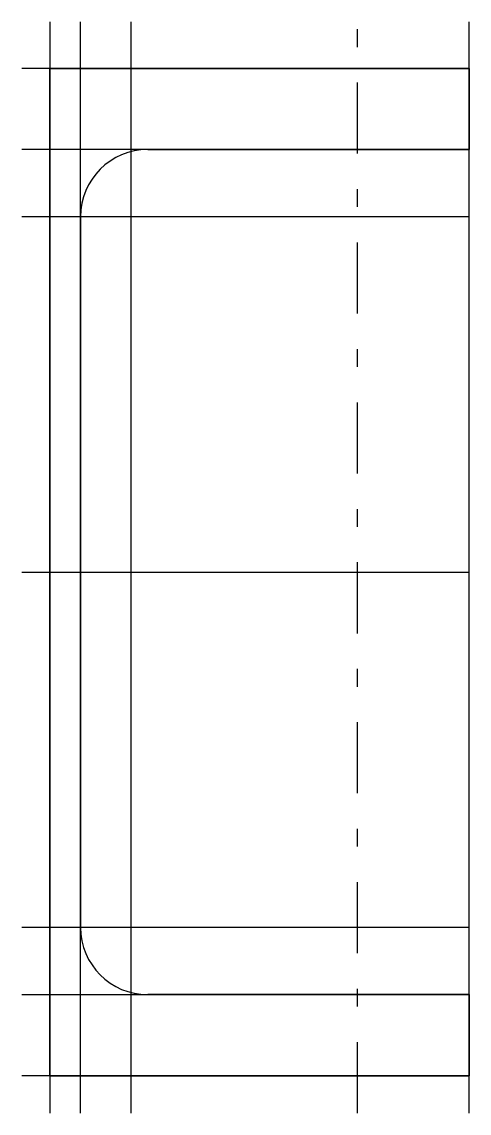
# Model space of a CAD drawing. Extents: x -5 to 75, y -97 to 98.
import ezdxf

# ---------------------------------------------------------------- set-up
doc = ezdxf.new("R2010")
doc.units = 0
doc.linetypes.add('CENTER', pattern=[28.575, 12.7, -6.35, 3.175, -6.35])
doc.layers.get('0').update_dxf_attribs({"linetype": 'CONTINUOUS'})

msp = doc.modelspace()

# ---------------------------------------------------------------- linework, layer by layer
at = {"linetype": 'CONTINUOUS'}
for p, q in [((0, 98.32), (0, -96.68)), ((5.5, -96.68), (5.5, 98.32)), ((14.5, 98.32), (14.5, -96.68)), ((75, -96.68), (75, 98.32)), ((75, 90), (-5, 90)), ((75, 90), (0, 90)), ((0, 90), (0, -90)), ((0, -90), (0, 90)), ((0, 90), (75, 90)), ((75, 75.5), (75, 90)), ((75, 90), (75, 75.5)), ((75, 75.5), (-5, 75.5)), ((17.52, 75.5), (75, 75.5)), ((75, 75.5), (17.52, 75.5)), ((75, 63.48), (-5, 63.48)), ((5.5, -63.48), (5.5, 63.48)), ((5.5, 63.48), (5.5, -63.48)), ((-5, 0), (75, 0)), ((75, -63.48), (-5, -63.48)), ((-5, -75.5), (75, -75.5)), ((75, -75.5), (17.52, -75.5)), ((17.52, -75.5), (75, -75.5)), ((75, -90), (75, -75.5)), ((75, -75.5), (75, -90)), ((75, -90), (-5, -90)), ((0, -90), (75, -90)), ((75, -90), (0, -90))]:
    msp.add_line(p, q, dxfattribs=at)
at = {"linetype": 'CENTER'}
for p, q in [((55, -96.68), (55, 98.32)), ((-5, 0), (75, 0))]:
    msp.add_line(p, q, dxfattribs=at)
at = {"linetype": 'CONTINUOUS'}
for centre, start, end in [((17.52, 63.48), 90, 180), ((17.52, 63.48), 90, 180), ((17.52, -63.48), 180, 270), ((17.52, -63.48), 180, 270)]:
    msp.add_arc(centre, 12.02, start, end, dxfattribs=at)

doc.saveas('drawing.dxf')
